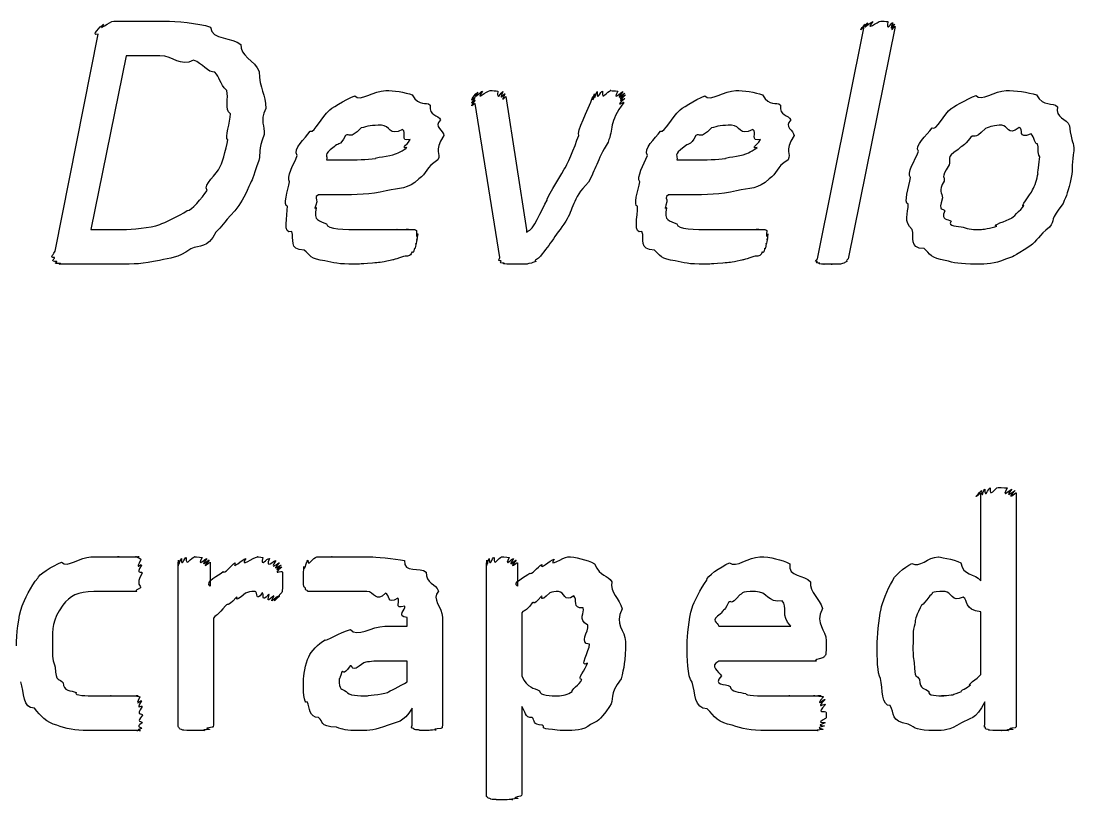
# Model space of a CAD drawing. Header units: millimetres. Extents: x 0 to 216, y 0 to 279.
# Drawn here: x 27.58 to 38.27, y 156.42 to 164.33 of the extents above; entities that cross this region are included whole.
import ezdxf

# ---------------------------------------------------------------- set-up
doc = ezdxf.new("R2010")
doc.units = ezdxf.units.MM
doc.layers.get('0').update_dxf_attribs({"linetype": 'CONTINUOUS'})

msp = doc.modelspace()

# ---------------------------------------------------------------- linework, layer by layer
at = {"color": 0}
for p, q in [((28.5213, 164.331), (29.0394, 164.331)), ((27.926, 161.994), (28.3614, 164.199)), ((35.6637, 161.917), (36.1379, 164.276)), ((36.4518, 164.276), (35.9777, 161.917)), ((28.648, 163.978), (28.2897, 162.214)), ((28.9898, 163.978), (28.648, 163.978)), ((32.5024, 163.565), (32.7119, 162.209)), ((33.7151, 163.581), (33.7151, 163.581)), ((30.0647, 163.444), (30.0647, 163.444)), ((32.4418, 161.928), (32.1882, 163.493)), ((29.7064, 163.388), (29.7064, 163.388)), ((31.5295, 163.129), (31.5295, 163.129)), ((31.8713, 163.168), (31.8713, 163.168)), ((35.0848, 163.129), (35.0848, 163.129)), ((35.4266, 163.168), (35.4266, 163.168)), ((38.2683, 163.014), (38.2683, 163.014)), ((30.6807, 162.92), (30.8626, 162.92)), ((34.236, 162.92), (34.4179, 162.92)), ((37.9208, 162.953), (37.9208, 162.953)), ((30.8019, 162.567), (30.598, 162.567)), ((34.3572, 162.567), (34.1533, 162.567)), ((28.2897, 162.214), (28.6095, 162.214)), ((32.7119, 162.209), (32.7119, 162.187)), ((32.7119, 162.187), (32.7229, 162.198)), ((28.5709, 161.862), (28.0252, 161.862)), ((37.3242, 158.647), (37.3242, 159.54)), ((37.6823, 159.54), (37.6823, 157.18)), ((29.1744, 157.18), (29.1744, 158.834)), ((29.4997, 158.834), (29.4997, 158.592)), ((32.304, 156.48), (32.304, 158.829)), ((32.6182, 158.829), (32.6182, 158.592)), ((30.2328, 158.652), (30.2328, 158.652)), ((32.6622, 158.321), (32.6622, 157.682)), ((37.3242, 157.693), (37.3242, 158.332)), ((29.5327, 158.266), (29.5327, 157.18)), ((31.4992, 158.184), (31.4992, 158.272)), ((31.8575, 158.277), (31.8575, 157.18)), ((31.2732, 158.184), (31.4992, 158.184)), ((34.6618, 158.184), (35.3949, 158.184)), ((33.3513, 158.002), (33.3513, 158.002)), ((33.7151, 158.029), (33.7151, 158.029)), ((35.7533, 158.035), (35.7533, 157.974)), ((31.4992, 157.831), (31.2622, 157.831)), ((31.4992, 157.621), (31.4992, 157.831)), ((35.6485, 157.831), (34.6618, 157.831)), ((31.5488, 157.18), (31.5488, 157.351)), ((32.6622, 157.368), (32.6622, 156.48)), ((37.3627, 157.186), (37.3627, 157.418)), ((28.8134, 157.28), (28.8134, 157.28))]:
    msp.add_line(p, q, dxfattribs=at)
for points in [[(28.3614, 164.199), (28.2815, 164.173), (28.3862, 164.279), (28.4165, 164.298)], [(28.4165, 164.298), (28.3449, 164.212), (28.4841, 164.331), (28.5213, 164.331)], [(29.0394, 164.331), (29.1496, 164.331), (29.3812, 164.31), (29.5024, 164.27)], [(36.1379, 164.276), (36.0564, 164.188), (36.1403, 164.294), (36.1488, 164.298)], [(36.1488, 164.298), (36.0715, 164.199), (36.1654, 164.31), (36.1763, 164.314)], [(36.1763, 164.314), (36.0962, 164.21), (36.2066, 164.326), (36.226, 164.326)], [(36.226, 164.326), (36.1379, 164.212), (36.2754, 164.331), (36.3086, 164.331)], [(36.3086, 164.331), (36.3167, 164.331), (36.3608, 164.328), (36.3802, 164.326)], [(36.3802, 164.326), (36.3583, 164.21), (36.4187, 164.321), (36.4299, 164.314)], [(36.4299, 164.314), (36.3802, 164.199), (36.4465, 164.305), (36.4465, 164.298)], [(36.4465, 164.298), (36.383, 164.188), (36.4518, 164.287), (36.4518, 164.276)], [(29.5024, 164.27), (29.5135, 164.133), (29.7298, 164.171), (29.8111, 164.094)], [(29.8111, 164.094), (29.7959, 163.981), (29.9572, 163.929), (29.9985, 163.818)], [(29.3315, 163.934), (29.1896, 163.86), (29.1331, 163.978), (28.9898, 163.978)], [(29.5465, 163.813), (29.4804, 163.802), (29.4197, 163.904), (29.3315, 163.934)], [(29.6678, 163.625), (29.5906, 163.698), (29.6017, 163.761), (29.5465, 163.813)], [(29.9985, 163.818), (29.9985, 163.643), (30.0647, 163.583), (30.0647, 163.444)], [(29.7064, 163.388), (29.6416, 163.434), (29.6926, 163.551), (29.6678, 163.625)], [(30.7082, 163.421), (30.711, 163.434), (30.8708, 163.533), (30.9673, 163.57)], [(30.9673, 163.57), (31.0196, 163.507), (31.1671, 163.625), (31.2815, 163.625)], [(31.2815, 163.625), (31.3586, 163.625), (31.4772, 163.61), (31.5516, 163.581)], [(31.5516, 163.581), (31.626, 163.452), (31.6894, 163.521), (31.7335, 163.477)], [(32.1882, 163.554), (32.1124, 163.478), (32.1896, 163.584), (32.1937, 163.593)], [(32.1882, 163.526), (32.1124, 163.452), (32.1882, 163.546), (32.1882, 163.554)], [(32.1937, 163.593), (32.1193, 163.493), (32.2048, 163.605), (32.2158, 163.609)], [(32.2158, 163.609), (32.1455, 163.504), (32.2461, 163.62), (32.2654, 163.62)], [(32.2654, 163.62), (32.1827, 163.507), (32.3095, 163.625), (32.3426, 163.625)], [(32.3426, 163.625), (32.366, 163.625), (32.4005, 163.623), (32.4197, 163.62)], [(32.4197, 163.62), (32.406, 163.504), (32.4583, 163.617), (32.4693, 163.614)], [(32.4693, 163.614), (32.428, 163.496), (32.4872, 163.604), (32.4914, 163.593)], [(32.4914, 163.593), (32.439, 163.478), (32.5024, 163.576), (32.5024, 163.565)], [(33.2411, 163.168), (33.2148, 163.207), (33.3361, 163.421), (33.3843, 163.565)], [(33.3843, 163.565), (33.3843, 163.478), (33.3926, 163.584), (33.4009, 163.593)], [(33.4009, 163.593), (33.3981, 163.496), (33.4174, 163.61), (33.4284, 163.614)], [(33.4284, 163.614), (33.4243, 163.504), (33.4615, 163.62), (33.4836, 163.62)], [(33.4836, 163.62), (33.4684, 163.507), (33.5332, 163.625), (33.5662, 163.625)], [(33.5662, 163.625), (33.5304, 163.625), (33.6186, 163.623), (33.6379, 163.62)], [(33.6379, 163.62), (33.5718, 163.504), (33.6765, 163.617), (33.6875, 163.614)], [(33.6875, 163.614), (33.5938, 163.496), (33.7054, 163.605), (33.7096, 163.598)], [(33.7096, 163.543), (33.5938, 163.441), (33.7013, 163.518), (33.6985, 163.504)], [(33.7096, 163.598), (33.6007, 163.485), (33.7151, 163.588), (33.7151, 163.581)], [(33.7151, 163.581), (33.6007, 163.467), (33.7123, 163.557), (33.7096, 163.543)], [(34.2635, 163.421), (34.2663, 163.434), (34.4261, 163.533), (34.5226, 163.57)], [(34.5226, 163.57), (34.575, 163.507), (34.7224, 163.625), (34.8368, 163.625)], [(34.8368, 163.625), (34.914, 163.625), (35.0325, 163.61), (35.1069, 163.581)], [(35.1069, 163.581), (35.1813, 163.452), (35.2447, 163.521), (35.2887, 163.477)], [(37.0223, 163.444), (37.0198, 163.441), (37.1835, 163.543), (37.2759, 163.576)], [(37.2759, 163.576), (37.3214, 163.507), (37.4689, 163.625), (37.5789, 163.625)], [(37.5789, 163.625), (37.67, 163.625), (37.8023, 163.61), (37.8876, 163.581)], [(37.8876, 163.581), (37.9607, 163.452), (38.0478, 163.515), (38.1028, 163.46)], [(30.0647, 163.444), (29.9985, 163.302), (30.0591, 163.27), (30.0481, 163.179)], [(31.7335, 163.477), (31.7183, 163.364), (31.8161, 163.383), (31.8382, 163.328)], [(32.1882, 163.493), (32.1124, 163.43), (32.1882, 163.515), (32.1882, 163.526)], [(33.6985, 163.504), (33.5414, 163.295), (33.5966, 163.237), (33.5387, 163.102)], [(35.2887, 163.477), (35.2736, 163.364), (35.3716, 163.383), (35.3935, 163.328)], [(36.8293, 163.245), (36.8695, 163.213), (36.9478, 163.388), (37.0223, 163.444)], [(38.1028, 163.46), (38.0711, 163.346), (38.1977, 163.344), (38.2242, 163.267)], [(29.6788, 163.124), (29.6416, 163.147), (29.7064, 163.303), (29.7064, 163.388)], [(30.5153, 163.212), (30.5608, 163.196), (30.6338, 163.362), (30.7082, 163.421)], [(31.8382, 163.328), (31.7624, 163.254), (31.8713, 163.219), (31.8713, 163.168)], [(34.0706, 163.212), (34.1161, 163.196), (34.1891, 163.362), (34.2635, 163.421)], [(35.3935, 163.328), (35.3176, 163.254), (35.4266, 163.219), (35.4266, 163.168)], [(30.383, 162.964), (30.3361, 163.037), (30.4629, 163.135), (30.5153, 163.212)], [(31.0334, 163.245), (30.9094, 163.118), (30.9204, 163.201), (30.8736, 163.168)], [(31.2374, 163.273), (31.1451, 163.273), (31.0913, 163.263), (31.0334, 163.245)], [(31.4524, 163.229), (31.3145, 163.154), (31.3283, 163.273), (31.2374, 163.273)], [(31.5295, 163.129), (31.4165, 163.099), (31.5033, 163.202), (31.4524, 163.229)], [(33.9383, 162.964), (33.8915, 163.037), (34.0183, 163.135), (34.0706, 163.212)], [(34.5888, 163.245), (34.4647, 163.118), (34.4758, 163.201), (34.4289, 163.168)], [(34.7927, 163.273), (34.7004, 163.273), (34.6466, 163.263), (34.5888, 163.245)], [(35.0077, 163.229), (34.8699, 163.154), (34.8837, 163.273), (34.7927, 163.273)], [(35.0848, 163.129), (34.9718, 163.099), (35.0587, 163.202), (35.0077, 163.229)], [(36.6917, 163.008), (36.642, 163.063), (36.7743, 163.171), (36.8293, 163.245)], [(37.3698, 163.24), (37.2403, 163.11), (37.2678, 163.187), (37.2209, 163.152)], [(37.5349, 163.273), (37.4608, 163.273), (37.4205, 163.262), (37.3698, 163.24)], [(37.7112, 163.251), (37.5902, 163.154), (37.604, 163.273), (37.5349, 163.273)], [(37.8326, 163.184), (37.6894, 163.125), (37.7624, 163.236), (37.7112, 163.251)], [(38.2242, 163.267), (38.2432, 163.077), (38.2683, 163.109), (38.2683, 163.014)], [(29.6017, 162.854), (29.6085, 162.845), (29.6636, 163.032), (29.6788, 163.124)], [(30.0481, 163.179), (29.9765, 163.004), (30.0178, 163.003), (29.993, 162.915)], [(30.8736, 163.168), (30.8185, 163.052), (30.7909, 163.096), (30.7578, 163.052)], [(31.4965, 163.047), (31.4165, 163.03), (31.5295, 163.099), (31.5295, 163.129)], [(31.8713, 163.168), (31.7624, 162.993), (31.8506, 162.993), (31.8106, 162.92)], [(33.0922, 162.826), (33.1225, 162.85), (33.197, 163.05), (33.2411, 163.168)], [(34.4289, 163.168), (34.3738, 163.052), (34.3462, 163.096), (34.3131, 163.052)], [(35.0518, 163.047), (34.9718, 163.03), (35.0848, 163.099), (35.0848, 163.129)], [(35.4266, 163.168), (35.3176, 162.993), (35.4058, 162.993), (35.366, 162.92)], [(37.2209, 163.152), (37.145, 163.041), (37.1299, 163.076), (37.0939, 163.025)], [(37.8989, 163.085), (37.8686, 163.07), (37.8658, 163.158), (37.8326, 163.184)], [(30.7578, 163.052), (30.6338, 162.967), (30.6985, 162.967), (30.6807, 162.92)], [(31.3807, 162.981), (31.3724, 162.978), (31.4744, 163.02), (31.4965, 163.047)], [(33.5387, 163.102), (33.4243, 162.905), (33.4133, 162.829), (33.3403, 162.694)], [(34.3131, 163.052), (34.1891, 162.967), (34.2539, 162.967), (34.236, 162.92)], [(34.936, 162.981), (34.9278, 162.978), (35.0297, 163.02), (35.0518, 163.047)], [(36.6088, 162.743), (36.5675, 162.777), (36.6543, 162.923), (36.6917, 163.008)], [(37.0939, 163.025), (36.9535, 162.942), (37.0251, 162.925), (37.0004, 162.87)], [(37.9208, 162.953), (37.8947, 162.993), (37.9127, 163.048), (37.8989, 163.085)], [(38.2683, 163.014), (38.2432, 162.894), (38.2584, 162.834), (38.2404, 162.743)], [(29.993, 162.915), (29.9241, 162.711), (29.9338, 162.738), (29.8938, 162.65)], [(30.3058, 162.699), (30.2672, 162.743), (30.3499, 162.876), (30.383, 162.964)], [(30.8626, 162.92), (30.9797, 162.92), (31.0913, 162.925), (31.1767, 162.936)], [(31.1767, 162.936), (31.1492, 162.942), (31.3283, 162.961), (31.3807, 162.981)], [(31.8106, 162.92), (31.6811, 162.845), (31.7059, 162.782), (31.6177, 162.727)], [(33.8612, 162.699), (33.8226, 162.743), (33.9053, 162.876), (33.9383, 162.964)], [(34.4179, 162.92), (34.535, 162.92), (34.6466, 162.925), (34.7321, 162.936)], [(34.7321, 162.936), (34.7045, 162.942), (34.8837, 162.961), (34.936, 162.981)], [(35.366, 162.92), (35.2364, 162.845), (35.2612, 162.782), (35.173, 162.727)], [(37.9042, 162.782), (37.8947, 162.768), (37.9208, 162.898), (37.9208, 162.953)], [(29.4694, 162.611), (29.4211, 162.673), (29.5686, 162.768), (29.6017, 162.854)], [(32.9213, 162.512), (32.8993, 162.515), (33.0399, 162.719), (33.0922, 162.826)], [(37.0004, 162.87), (36.9066, 162.717), (36.9616, 162.763), (36.9506, 162.705)], [(30.2838, 162.451), (30.2342, 162.449), (30.2907, 162.611), (30.3058, 162.699)], [(31.6177, 162.727), (31.5088, 162.622), (31.422, 162.635), (31.287, 162.606)], [(33.3403, 162.694), (33.1639, 162.515), (33.1928, 162.425), (33.1088, 162.297)], [(33.8391, 162.451), (33.7895, 162.449), (33.846, 162.611), (33.8612, 162.699)], [(35.173, 162.727), (35.0642, 162.622), (34.9774, 162.635), (34.8423, 162.606)], [(36.5869, 162.474), (36.5347, 162.475), (36.5936, 162.651), (36.6088, 162.743)], [(36.9506, 162.705), (36.8847, 162.6), (36.9341, 162.589), (36.9341, 162.534)], [(37.8492, 162.617), (37.8725, 162.655), (37.8933, 162.727), (37.9042, 162.782)], [(38.2404, 162.743), (38.2076, 162.592), (38.1938, 162.563), (38.1579, 162.479)], [(29.2654, 162.407), (29.3109, 162.402), (29.4142, 162.534), (29.4694, 162.611)], [(29.8938, 162.65), (29.8469, 162.534), (29.8083, 162.479), (29.7505, 162.402)], [(31.287, 162.606), (31.1188, 162.567), (30.9893, 162.567), (30.8019, 162.567)], [(34.8423, 162.606), (34.6742, 162.567), (34.5447, 162.567), (34.3572, 162.567)], [(37.761, 162.457), (37.7074, 162.427), (37.8273, 162.562), (37.8492, 162.617)], [(30.5814, 162.495), (30.5456, 162.38), (30.5759, 162.453), (30.5759, 162.435)], [(30.598, 162.567), (30.5539, 162.545), (30.5842, 162.52), (30.5814, 162.495)], [(32.7229, 162.198), (32.778, 162.195), (32.8621, 162.413), (32.9213, 162.512)], [(34.1368, 162.495), (34.1009, 162.38), (34.1313, 162.453), (34.1313, 162.435)], [(34.1533, 162.567), (34.1092, 162.545), (34.1395, 162.52), (34.1368, 162.495)], [(36.6254, 162.214), (36.5347, 162.292), (36.5869, 162.377), (36.5869, 162.474)], [(36.9341, 162.534), (36.8847, 162.38), (36.9411, 162.442), (36.9563, 162.402)], [(38.1579, 162.479), (38.0199, 162.305), (38.0781, 162.314), (38.0199, 162.237)], [(28.9898, 162.264), (29.0311, 162.283), (29.1841, 162.348), (29.2654, 162.407)], [(29.7505, 162.402), (29.6154, 162.261), (29.6306, 162.253), (29.5576, 162.187)], [(30.3279, 162.192), (30.2342, 162.155), (30.2838, 162.352), (30.2838, 162.451)], [(30.5759, 162.435), (30.5456, 162.292), (30.6104, 162.31), (30.6807, 162.27)], [(33.8832, 162.192), (33.7895, 162.155), (33.8391, 162.352), (33.8391, 162.451)], [(34.1313, 162.435), (34.1009, 162.292), (34.1657, 162.31), (34.236, 162.27)], [(36.9563, 162.402), (36.9136, 162.299), (36.9919, 162.326), (37.0223, 162.297)], [(37.6343, 162.33), (37.6372, 162.328), (37.7278, 162.409), (37.761, 162.457)], [(28.6095, 162.214), (28.7087, 162.214), (28.8864, 162.231), (28.9898, 162.264)], [(30.6807, 162.27), (30.6862, 162.214), (30.8653, 162.214), (31.0279, 162.214)], [(33.1088, 162.297), (32.9985, 162.14), (32.9351, 162.044), (32.8331, 161.922)], [(34.236, 162.27), (34.2415, 162.214), (34.4206, 162.214), (34.5833, 162.214)], [(37.0223, 162.297), (36.9757, 162.243), (37.0953, 162.25), (37.1436, 162.237)], [(37.4855, 162.247), (37.4205, 162.258), (37.586, 162.297), (37.6343, 162.33)], [(29.5576, 162.187), (29.4694, 162.012), (29.3991, 162.063), (29.304, 162.016)], [(30.4546, 162.005), (30.292, 162.008), (30.3568, 162.118), (30.3279, 162.192)], [(31.0279, 162.214), (31.0417, 162.214), (31.174, 162.214), (31.2374, 162.214)], [(31.2374, 162.214), (31.2842, 162.214), (31.3531, 162.214), (31.3972, 162.214)], [(31.3972, 162.214), (31.3765, 162.214), (31.4827, 162.214), (31.513, 162.214)], [(31.513, 162.214), (31.4358, 162.214), (31.5626, 162.214), (31.5736, 162.214)], [(31.5736, 162.214), (31.575, 162.214), (31.5915, 162.21), (31.5957, 162.203)], [(31.5957, 162.203), (31.586, 162.082), (31.6067, 162.184), (31.6067, 162.17)], [(31.6067, 162.17), (31.586, 162.052), (31.6039, 162.138), (31.6012, 162.121)], [(34.01, 162.005), (33.8474, 162.008), (33.9121, 162.118), (33.8832, 162.192)], [(34.5833, 162.214), (34.597, 162.214), (34.7293, 162.214), (34.7927, 162.214)], [(34.7927, 162.214), (34.8396, 162.214), (34.9085, 162.214), (34.9526, 162.214)], [(34.9526, 162.214), (34.9319, 162.214), (35.038, 162.214), (35.0683, 162.214)], [(35.0683, 162.214), (34.9911, 162.214), (35.1179, 162.214), (35.1289, 162.214)], [(35.1289, 162.214), (35.1303, 162.214), (35.1469, 162.21), (35.151, 162.203)], [(35.151, 162.203), (35.1414, 162.082), (35.162, 162.184), (35.162, 162.17)], [(35.162, 162.17), (35.1414, 162.052), (35.1593, 162.138), (35.1565, 162.121)], [(36.7467, 162.021), (36.5869, 162.019), (36.6504, 162.137), (36.6254, 162.214)], [(37.1436, 162.237), (37.1934, 162.214), (37.2551, 162.214), (37.3257, 162.214)], [(37.3257, 162.214), (37.3214, 162.214), (37.4371, 162.226), (37.4855, 162.247)], [(38.0199, 162.237), (37.9056, 162.155), (37.8989, 162.099), (37.8217, 162.044)], [(31.5902, 162.071), (31.5709, 161.983), (31.5805, 162.035), (31.5736, 162.021)], [(31.6012, 162.121), (31.5791, 162.019), (31.5929, 162.089), (31.5902, 162.071)], [(35.1455, 162.071), (35.1262, 161.983), (35.1359, 162.035), (35.1289, 162.021)], [(35.1565, 162.121), (35.1345, 162.019), (35.1482, 162.089), (35.1455, 162.071)], [(37.8217, 162.044), (37.6372, 161.928), (37.6647, 161.944), (37.5737, 161.911)], [(27.9204, 161.928), (27.8598, 161.924), (27.9177, 161.968), (27.926, 161.994)], [(27.9425, 161.889), (27.8667, 161.89), (27.9232, 161.913), (27.9204, 161.928)], [(29.304, 162.016), (29.1607, 161.917), (29.1014, 161.929), (28.9843, 161.9)], [(30.6641, 161.895), (30.5208, 161.908), (30.5098, 161.957), (30.4546, 162.005)], [(31.4634, 161.939), (31.3366, 161.897), (31.3807, 161.911), (31.3256, 161.9)], [(31.5461, 161.983), (31.5309, 161.928), (31.5033, 161.953), (31.4634, 161.939)], [(31.5736, 162.021), (31.5571, 161.953), (31.5571, 161.994), (31.5461, 161.983)], [(32.4528, 161.895), (32.4032, 161.895), (32.4446, 161.917), (32.4418, 161.928)], [(34.2194, 161.895), (34.0761, 161.908), (34.0651, 161.957), (34.01, 162.005)], [(35.0187, 161.939), (34.8919, 161.897), (34.936, 161.911), (34.8809, 161.9)], [(35.1014, 161.983), (35.0862, 161.928), (35.0587, 161.953), (35.0187, 161.939)], [(35.1289, 162.021), (35.1124, 161.953), (35.1124, 161.994), (35.1014, 161.983)], [(36.9616, 161.9), (36.8184, 161.917), (36.8046, 161.969), (36.7467, 162.021)], [(27.9811, 161.867), (27.8887, 161.869), (27.9535, 161.878), (27.9425, 161.889)], [(28.0252, 161.862), (27.9177, 161.862), (27.9949, 161.863), (27.9811, 161.867)], [(28.9843, 161.9), (28.8107, 161.862), (28.7321, 161.862), (28.5709, 161.862)], [(30.9618, 161.862), (30.8074, 161.862), (30.7482, 161.873), (30.6641, 161.895)], [(31.1492, 161.873), (30.9838, 161.862), (31.0238, 161.862), (30.9618, 161.862)], [(31.3256, 161.9), (31.2291, 161.875), (31.2153, 161.879), (31.1492, 161.873)], [(32.4804, 161.873), (32.4142, 161.875), (32.4597, 161.887), (32.4528, 161.895)], [(32.541, 161.862), (32.439, 161.864), (32.4941, 161.869), (32.4804, 161.873)], [(32.6402, 161.862), (32.4914, 161.862), (32.5658, 161.862), (32.541, 161.862)], [(32.7063, 161.862), (32.6747, 161.862), (32.665, 161.862), (32.6402, 161.862)], [(32.7615, 161.873), (32.7146, 161.864), (32.7284, 161.864), (32.7063, 161.862)], [(32.8056, 161.889), (32.7477, 161.873), (32.7794, 161.875), (32.7615, 161.873)], [(32.8331, 161.922), (32.7697, 161.887), (32.8166, 161.896), (32.8056, 161.889)], [(34.5171, 161.862), (34.3628, 161.862), (34.3035, 161.873), (34.2194, 161.895)], [(34.7045, 161.873), (34.5392, 161.862), (34.5791, 161.862), (34.5171, 161.862)], [(34.8809, 161.9), (34.7845, 161.875), (34.7707, 161.879), (34.7045, 161.873)], [(35.6637, 161.889), (35.6224, 161.887), (35.6637, 161.906), (35.6637, 161.917)], [(35.6856, 161.873), (35.6263, 161.875), (35.6665, 161.885), (35.6637, 161.889)], [(35.7297, 161.862), (35.6485, 161.864), (35.6969, 161.869), (35.6856, 161.873)], [(35.8069, 161.862), (35.6856, 161.862), (35.7477, 161.862), (35.7297, 161.862)], [(35.8842, 161.862), (35.7477, 161.862), (35.8359, 161.862), (35.8069, 161.862)], [(35.9336, 161.873), (35.9089, 161.864), (35.9061, 161.864), (35.8842, 161.862)], [(35.9615, 161.889), (35.935, 161.875), (35.9474, 161.879), (35.9336, 161.873)], [(35.9777, 161.917), (35.9463, 161.887), (35.9682, 161.896), (35.9615, 161.889)], [(37.2759, 161.862), (37.108, 161.862), (37.0498, 161.874), (36.9616, 161.9)], [(37.5737, 161.911), (37.4579, 161.862), (37.3863, 161.862), (37.2759, 161.862)], [(37.3295, 159.562), (37.3366, 159.463), (37.3475, 159.574), (37.3627, 159.578)], [(37.3627, 159.578), (37.3655, 159.469), (37.3959, 159.585), (37.4177, 159.589)], [(37.4177, 159.589), (37.4096, 159.476), (37.4675, 159.595), (37.5006, 159.595)], [(37.5006, 159.595), (37.4798, 159.595), (37.5666, 159.592), (37.5888, 159.589)], [(37.5888, 159.589), (37.5239, 159.469), (37.6273, 159.581), (37.6382, 159.578)], [(37.6382, 159.578), (37.55, 159.463), (37.6633, 159.568), (37.6714, 159.562)], [(37.3242, 159.54), (37.2085, 159.447), (37.3257, 159.553), (37.3295, 159.562)], [(37.6714, 159.562), (37.5638, 159.447), (37.6823, 159.547), (37.6823, 159.54)], [(27.7496, 158.674), (27.7468, 158.702), (27.8997, 158.801), (27.9921, 158.834)], [(27.9921, 158.834), (28.0486, 158.771), (28.1823, 158.889), (28.2897, 158.889)], [(28.2897, 158.889), (28.3242, 158.889), (28.3904, 158.889), (28.4386, 158.889)], [(28.4386, 158.889), (28.4234, 158.889), (28.535, 158.889), (28.5764, 158.889)], [(28.5764, 158.889), (28.5047, 158.889), (28.6536, 158.889), (28.6866, 158.889)], [(28.6866, 158.889), (28.688, 158.889), (28.7418, 158.889), (28.7528, 158.889)], [(28.7528, 158.889), (28.7142, 158.889), (28.7762, 158.889), (28.7803, 158.889)], [(28.7803, 158.889), (28.7252, 158.889), (28.7927, 158.879), (28.7969, 158.861)], [(28.7969, 158.861), (28.7321, 158.738), (28.8024, 158.829), (28.8024, 158.806)], [(29.1744, 158.834), (29.1744, 158.742), (29.1758, 158.848), (29.1799, 158.856)], [(29.1799, 158.856), (29.1814, 158.757), (29.1924, 158.869), (29.2075, 158.873)], [(29.2075, 158.873), (29.2103, 158.768), (29.2378, 158.884), (29.2571, 158.884)], [(29.2571, 158.884), (29.2516, 158.771), (29.3067, 158.889), (29.3398, 158.889)], [(29.3398, 158.889), (29.3136, 158.889), (29.3949, 158.887), (29.417, 158.884)], [(29.417, 158.884), (29.3577, 158.768), (29.4556, 158.879), (29.4666, 158.873)], [(29.4666, 158.873), (29.3798, 158.757), (29.4845, 158.863), (29.4886, 158.856)], [(29.4886, 158.856), (29.3908, 158.742), (29.4997, 158.841), (29.4997, 158.834)], [(29.632, 158.74), (29.6402, 158.709), (29.716, 158.806), (29.7532, 158.829)], [(29.7532, 158.829), (29.7146, 158.753), (29.8263, 158.864), (29.8634, 158.873)], [(29.8634, 158.873), (29.7918, 158.771), (29.942, 158.889), (29.9792, 158.889)], [(29.9792, 158.889), (29.9599, 158.889), (30.0123, 158.887), (30.0343, 158.884)], [(30.0343, 158.884), (30.004, 158.768), (30.0784, 158.879), (30.1005, 158.873)], [(30.1005, 158.873), (30.0523, 158.753), (30.1473, 158.858), (30.1666, 158.851)], [(30.1666, 158.851), (30.0895, 158.738), (30.197, 158.835), (30.2052, 158.829)], [(30.2052, 158.829), (30.1032, 158.724), (30.2176, 158.813), (30.2218, 158.806)], [(30.4519, 158.79), (30.4574, 158.727), (30.4712, 158.834), (30.4905, 158.856)], [(30.4905, 158.856), (30.4932, 158.771), (30.5401, 158.889), (30.5842, 158.889)], [(30.5842, 158.889), (30.5814, 158.889), (30.6792, 158.889), (30.7385, 158.889)], [(30.7385, 158.889), (30.6999, 158.889), (30.8598, 158.889), (30.9259, 158.889)], [(30.9259, 158.889), (30.9535, 158.889), (31.0651, 158.889), (31.1354, 158.889)], [(31.1354, 158.889), (31.1547, 158.889), (31.3793, 158.875), (31.4716, 158.851)], [(31.4716, 158.851), (31.4565, 158.72), (31.637, 158.786), (31.6921, 158.735)], [(32.304, 158.829), (32.304, 158.746), (32.3053, 158.852), (32.3095, 158.856)], [(32.3095, 158.856), (32.3108, 158.757), (32.3205, 158.869), (32.3315, 158.873)], [(32.3315, 158.873), (32.3371, 158.768), (32.3619, 158.884), (32.3812, 158.884)], [(32.3812, 158.884), (32.377, 158.771), (32.428, 158.889), (32.4583, 158.889)], [(32.4583, 158.889), (32.439, 158.889), (32.5162, 158.887), (32.5355, 158.884)], [(32.5355, 158.884), (32.4762, 158.768), (32.5685, 158.879), (32.5796, 158.873)], [(32.5796, 158.873), (32.5024, 158.757), (32.603, 158.863), (32.6071, 158.856)], [(32.6071, 158.856), (32.5134, 158.742), (32.6182, 158.84), (32.6182, 158.829)], [(32.8662, 158.812), (32.84, 158.746), (32.9517, 158.856), (32.993, 158.867)], [(32.993, 158.867), (32.9241, 158.771), (33.0825, 158.889), (33.1308, 158.889)], [(33.1308, 158.889), (33.197, 158.889), (33.3265, 158.864), (33.4009, 158.817)], [(34.5405, 158.652), (34.5364, 158.691), (34.6797, 158.787), (34.772, 158.829)], [(34.772, 158.829), (34.8382, 158.771), (34.9663, 158.889), (35.0807, 158.889)], [(35.0807, 158.889), (35.1868, 158.889), (35.2986, 158.864), (35.384, 158.817)], [(36.624, 158.823), (36.7012, 158.771), (36.7894, 158.889), (36.8886, 158.889)], [(36.8886, 158.889), (36.8847, 158.889), (37.0498, 158.869), (37.1203, 158.829)], [(37.1203, 158.829), (37.1422, 158.691), (37.2579, 158.727), (37.3242, 158.647)], [(28.8024, 158.806), (28.7362, 158.694), (28.8079, 158.757), (28.8079, 158.724)], [(28.8079, 158.724), (28.7362, 158.592), (28.8024, 158.604), (28.7914, 158.575)], [(29.4997, 158.592), (29.439, 158.636), (29.5906, 158.703), (29.632, 158.74)], [(30.2218, 158.806), (30.1115, 158.713), (30.2273, 158.796), (30.2273, 158.785)], [(30.2273, 158.785), (30.1143, 158.691), (30.2328, 158.757), (30.2328, 158.735)], [(30.2328, 158.735), (30.2328, 158.649), (30.2328, 158.688), (30.2328, 158.652)], [(30.4464, 158.691), (30.4464, 158.683), (30.4478, 158.768), (30.4519, 158.79)], [(31.6921, 158.735), (31.688, 158.616), (31.7927, 158.619), (31.8189, 158.542)], [(32.6182, 158.592), (32.5575, 158.625), (32.7036, 158.687), (32.7449, 158.724)], [(32.7449, 158.724), (32.756, 158.698), (32.8249, 158.79), (32.8662, 158.812)], [(33.4009, 158.817), (33.4615, 158.68), (33.5332, 158.713), (33.5773, 158.636)], [(35.384, 158.817), (35.3564, 158.68), (35.5381, 158.713), (35.5935, 158.636)], [(36.4257, 158.641), (36.4285, 158.687), (36.5471, 158.782), (36.624, 158.823)], [(27.5897, 158.393), (27.6117, 158.437), (27.6834, 158.6), (27.7496, 158.674)], [(30.2328, 158.652), (30.2328, 158.581), (30.2328, 158.592), (30.2328, 158.569)], [(30.4464, 158.625), (30.4464, 158.616), (30.4464, 158.669), (30.4464, 158.691)], [(30.4629, 158.575), (30.4491, 158.576), (30.4491, 158.605), (30.4464, 158.625)], [(33.5773, 158.636), (33.5525, 158.525), (33.66, 158.466), (33.682, 158.36)], [(34.3917, 158.371), (34.411, 158.418), (34.4771, 158.575), (34.5405, 158.652)], [(35.5935, 158.636), (35.5836, 158.525), (35.6884, 158.467), (35.7145, 158.365)], [(36.31, 158.36), (36.3224, 158.411), (36.3732, 158.564), (36.4257, 158.641)], [(28.3173, 158.537), (28.1547, 158.537), (28.0761, 158.49), (28.0031, 158.399)], [(28.4882, 158.537), (28.3573, 158.537), (28.3834, 158.537), (28.3173, 158.537)], [(28.6095, 158.537), (28.5709, 158.537), (28.535, 158.537), (28.4882, 158.537)], [(28.6977, 158.537), (28.6398, 158.537), (28.6453, 158.537), (28.6095, 158.537)], [(28.7528, 158.537), (28.6839, 158.537), (28.7197, 158.537), (28.6977, 158.537)], [(28.7914, 158.575), (28.7142, 158.537), (28.7666, 158.537), (28.7528, 158.537)], [(29.8579, 158.52), (29.7174, 158.4), (29.7973, 158.498), (29.7642, 158.476)], [(29.9572, 158.537), (29.8979, 158.537), (29.891, 158.531), (29.8579, 158.52)], [(30.0288, 158.525), (29.9572, 158.418), (29.982, 158.537), (29.9572, 158.537)], [(30.095, 158.509), (30.004, 158.407), (30.0536, 158.521), (30.0288, 158.525)], [(30.1446, 158.492), (30.0413, 158.396), (30.1129, 158.505), (30.095, 158.509)], [(30.2218, 158.52), (30.1032, 158.396), (30.2121, 158.499), (30.2052, 158.492)], [(30.2328, 158.569), (30.2328, 158.537), (30.2286, 158.531), (30.2218, 158.52)], [(30.485, 158.548), (30.4643, 158.55), (30.4698, 158.564), (30.4629, 158.575)], [(30.5125, 158.537), (30.4794, 158.537), (30.4919, 158.539), (30.485, 158.548)], [(30.5842, 158.537), (30.5043, 158.537), (30.5263, 158.537), (30.5125, 158.537)], [(30.7055, 158.537), (30.5704, 158.537), (30.6173, 158.537), (30.5842, 158.537)], [(30.8708, 158.537), (30.784, 158.537), (30.7523, 158.537), (30.7055, 158.537)], [(31.0913, 158.537), (30.9122, 158.537), (30.937, 158.537), (30.8708, 158.537)], [(31.2787, 158.52), (31.185, 158.418), (31.1643, 158.537), (31.0913, 158.537)], [(31.4055, 158.47), (31.287, 158.396), (31.3297, 158.509), (31.2787, 158.52)], [(31.8189, 158.542), (31.739, 158.462), (31.8575, 158.376), (31.8575, 158.277)], [(32.9489, 158.525), (32.8221, 158.404), (32.8896, 158.505), (32.8607, 158.487)], [(33.0371, 158.537), (32.9985, 158.537), (32.9778, 158.532), (32.9489, 158.525)], [(33.1914, 158.492), (33.0895, 158.418), (33.0991, 158.537), (33.0371, 158.537)], [(35.0366, 158.537), (34.863, 158.537), (34.9236, 158.525), (34.8768, 158.503)], [(35.3067, 158.443), (35.1607, 158.418), (35.1579, 158.537), (35.0366, 158.537)], [(36.9605, 158.537), (36.7894, 158.537), (36.8501, 158.521), (36.806, 158.492)], [(37.1422, 158.481), (37.0279, 158.418), (37.0223, 158.537), (36.9605, 158.537)], [(29.7642, 158.476), (29.6513, 158.36), (29.694, 158.429), (29.654, 158.393)], [(30.1832, 158.487), (30.0702, 158.385), (30.1584, 158.488), (30.1446, 158.492)], [(30.2052, 158.492), (30.0922, 158.385), (30.1942, 158.487), (30.1832, 158.487)], [(31.4772, 158.388), (31.3531, 158.352), (31.4386, 158.448), (31.4055, 158.47)], [(32.767, 158.421), (32.6967, 158.316), (32.6981, 158.361), (32.6622, 158.321)], [(32.8607, 158.487), (32.7629, 158.371), (32.8001, 158.449), (32.767, 158.421)], [(33.2851, 158.371), (33.1707, 158.36), (33.2314, 158.462), (33.1914, 158.492)], [(34.761, 158.426), (34.7086, 158.316), (34.7073, 158.36), (34.6893, 158.316)], [(34.8768, 158.503), (34.772, 158.378), (34.7941, 158.459), (34.761, 158.426)], [(35.3949, 158.184), (35.282, 158.294), (35.3688, 158.379), (35.3067, 158.443)], [(36.806, 158.492), (36.7041, 158.36), (36.7316, 158.422), (36.7069, 158.371)], [(37.3242, 158.332), (37.145, 158.349), (37.2001, 158.448), (37.1422, 158.481)], [(27.5346, 157.985), (27.5346, 158.096), (27.5525, 158.283), (27.5897, 158.393)], [(28.0031, 158.399), (27.8942, 158.235), (27.8984, 158.174), (27.8984, 158.002)], [(29.654, 158.393), (29.5741, 158.29), (29.5768, 158.317), (29.5327, 158.266)], [(31.4992, 158.272), (31.3834, 158.286), (31.4909, 158.355), (31.4772, 158.388)], [(33.3347, 158.195), (33.219, 158.257), (33.3099, 158.319), (33.2851, 158.371)], [(33.682, 158.36), (33.5966, 158.198), (33.7151, 158.146), (33.7151, 158.029)], [(34.3421, 158.002), (34.3421, 158.08), (34.3586, 158.261), (34.3917, 158.371)], [(34.6893, 158.316), (34.5543, 158.23), (34.6618, 158.23), (34.6618, 158.184)], [(35.7145, 158.365), (35.6348, 158.201), (35.7533, 158.152), (35.7533, 158.035)], [(36.2712, 157.985), (36.2712, 158.073), (36.2839, 158.25), (36.31, 158.36)], [(36.7069, 158.371), (36.6529, 158.261), (36.6628, 158.268), (36.6518, 158.206)], [(33.3513, 158.002), (33.2369, 158.01), (33.3458, 158.131), (33.3347, 158.195)], [(36.6518, 158.206), (36.631, 158.135), (36.6353, 158.08), (36.6353, 158.018)], [(30.6669, 158.046), (30.6627, 158.021), (30.8226, 158.128), (30.9259, 158.151)], [(30.9259, 158.151), (30.9866, 158.065), (31.1437, 158.184), (31.2732, 158.184)], [(27.8984, 158.002), (27.8942, 157.856), (27.9067, 157.836), (27.926, 157.77)], [(30.5015, 157.875), (30.5235, 157.93), (30.5966, 158.002), (30.6669, 158.046)], [(33.3292, 157.809), (33.2369, 157.76), (33.3513, 157.935), (33.3513, 158.002)], [(33.7151, 158.029), (33.7151, 157.823), (33.6999, 157.762), (33.671, 157.649)], [(34.3917, 157.616), (34.3421, 157.679), (34.3421, 157.854), (34.3421, 158.002)], [(35.7533, 157.974), (35.7533, 157.875), (35.742, 157.886), (35.7202, 157.864)], [(36.3044, 157.655), (36.2712, 157.701), (36.2712, 157.871), (36.2712, 157.985)], [(36.6353, 158.018), (36.631, 157.886), (36.6377, 157.88), (36.6462, 157.814)], [(30.4464, 157.632), (30.4464, 157.672), (30.4643, 157.805), (30.5015, 157.875)], [(27.926, 157.77), (27.9315, 157.611), (27.9714, 157.655), (28.0086, 157.611)], [(30.9204, 157.781), (30.8433, 157.666), (30.8556, 157.745), (30.8378, 157.721)], [(31.0582, 157.814), (30.9163, 157.694), (30.9563, 157.795), (30.9204, 157.781)], [(31.2622, 157.831), (31.1478, 157.831), (31.1161, 157.825), (31.0582, 157.814)], [(33.2741, 157.643), (33.2107, 157.639), (33.3182, 157.75), (33.3292, 157.809)], [(34.6618, 157.831), (34.5543, 157.776), (34.67, 157.726), (34.6893, 157.682)], [(35.7202, 157.864), (35.5907, 157.831), (35.6732, 157.831), (35.6485, 157.831)], [(36.6462, 157.814), (36.649, 157.639), (36.6751, 157.694), (36.7012, 157.643)], [(30.8378, 157.721), (30.806, 157.617), (30.8102, 157.672), (30.8102, 157.643)], [(32.6622, 157.682), (32.7229, 157.547), (32.7849, 157.564), (32.8442, 157.528)], [(34.6893, 157.682), (34.5915, 157.573), (34.7362, 157.605), (34.7775, 157.572)], [(36.4035, 157.379), (36.3153, 157.371), (36.3266, 157.547), (36.3044, 157.655)], [(37.2195, 157.588), (37.1711, 157.58), (37.2868, 157.652), (37.3242, 157.693)], [(27.7165, 157.351), (27.5966, 157.348), (27.6117, 157.514), (27.5787, 157.621)], [(28.0086, 157.611), (28.0045, 157.522), (28.0886, 157.533), (28.1409, 157.511)], [(30.485, 157.418), (30.4464, 157.382), (30.4464, 157.551), (30.4464, 157.632)], [(30.8102, 157.643), (30.806, 157.536), (30.8336, 157.551), (30.8818, 157.522)], [(31.3008, 157.511), (31.3132, 157.525), (31.4289, 157.573), (31.4992, 157.621)], [(33.1749, 157.522), (33.1597, 157.536), (33.2479, 157.591), (33.2741, 157.643)], [(33.671, 157.649), (33.5414, 157.481), (33.6062, 157.445), (33.5552, 157.368)], [(34.546, 157.346), (34.411, 157.346), (34.4275, 157.508), (34.3917, 157.616)], [(34.7775, 157.572), (34.79, 157.511), (34.8713, 157.518), (34.9374, 157.5)], [(36.7012, 157.643), (36.7012, 157.54), (36.7577, 157.555), (36.7951, 157.522)], [(37.1256, 157.522), (37.1052, 157.525), (37.1863, 157.562), (37.2195, 157.588)], [(28.1409, 157.511), (28.1106, 157.478), (28.2567, 157.478), (28.3228, 157.478)], [(28.3228, 157.478), (28.3614, 157.478), (28.4455, 157.478), (28.4937, 157.478)], [(28.4937, 157.478), (28.4565, 157.478), (28.5833, 157.478), (28.6205, 157.478)], [(28.6205, 157.478), (28.648, 157.478), (28.6866, 157.478), (28.7087, 157.478)], [(28.7087, 157.478), (28.6949, 157.478), (28.7541, 157.478), (28.7693, 157.478)], [(28.7693, 157.478), (28.7169, 157.478), (28.7817, 157.474), (28.7859, 157.467)], [(28.7859, 157.467), (28.728, 157.346), (28.7982, 157.446), (28.8024, 157.428)], [(30.8818, 157.522), (30.9053, 157.478), (31.0045, 157.478), (31.0968, 157.478)], [(31.0968, 157.478), (31.0706, 157.478), (31.2374, 157.489), (31.3008, 157.511)], [(32.8442, 157.528), (32.84, 157.478), (32.9627, 157.478), (33.0261, 157.478)], [(33.0261, 157.478), (33.0784, 157.478), (33.1336, 157.492), (33.1749, 157.522)], [(34.9374, 157.5), (34.9222, 157.478), (35.0835, 157.478), (35.18, 157.478)], [(35.18, 157.478), (35.213, 157.478), (35.3247, 157.478), (35.384, 157.478)], [(35.384, 157.478), (35.33, 157.478), (35.4912, 157.478), (35.5328, 157.478)], [(35.5328, 157.478), (35.5328, 157.478), (35.6112, 157.478), (35.6376, 157.478)], [(35.6376, 157.478), (35.5879, 157.478), (35.6884, 157.478), (35.7036, 157.478)], [(35.7036, 157.478), (35.6126, 157.478), (35.7216, 157.474), (35.7258, 157.467)], [(35.7258, 157.467), (35.6235, 157.348), (35.7382, 157.453), (35.742, 157.439)], [(35.742, 157.439), (35.632, 157.324), (35.7477, 157.412), (35.7477, 157.39)], [(36.7951, 157.522), (36.7785, 157.478), (36.8861, 157.478), (36.9492, 157.478)], [(36.9492, 157.478), (36.8695, 157.478), (37.0071, 157.481), (37.0374, 157.489)], [(37.0374, 157.489), (37.0459, 157.492), (37.0953, 157.507), (37.1256, 157.522)], [(27.9425, 157.18), (27.835, 157.202), (27.7785, 157.277), (27.7165, 157.351)], [(28.8024, 157.428), (28.7362, 157.313), (28.8079, 157.393), (28.8079, 157.368)], [(28.8079, 157.368), (28.739, 157.26), (28.8134, 157.313), (28.8134, 157.28)], [(30.6007, 157.258), (30.5015, 157.258), (30.5139, 157.354), (30.485, 157.418)], [(31.5488, 157.351), (31.4606, 157.198), (31.3945, 157.216), (31.3063, 157.18)], [(32.767, 157.258), (32.6967, 157.246), (32.6981, 157.327), (32.6622, 157.368)], [(33.5552, 157.368), (33.4395, 157.209), (33.4395, 157.23), (33.3623, 157.186)], [(34.7996, 157.18), (34.6645, 157.198), (34.6149, 157.272), (34.546, 157.346)], [(35.7477, 157.39), (35.6348, 157.28), (35.7533, 157.34), (35.7533, 157.307)], [(36.5855, 157.191), (36.4063, 157.216), (36.4504, 157.302), (36.4035, 157.379)], [(37.3627, 157.418), (37.2745, 157.227), (37.2057, 157.254), (37.1256, 157.202)], [(28.8134, 157.28), (28.739, 157.198), (28.8107, 157.225), (28.8079, 157.202)], [(30.7826, 157.158), (30.6007, 157.17), (30.6517, 157.214), (30.6007, 157.258)], [(32.8717, 157.18), (32.767, 157.183), (32.8028, 157.227), (32.767, 157.258)], [(35.7477, 157.246), (35.632, 157.191), (35.7449, 157.216), (35.742, 157.202)], [(35.7533, 157.307), (35.7533, 157.225), (35.7505, 157.264), (35.7477, 157.246)], [(28.2567, 157.125), (28.1327, 157.125), (28.0334, 157.143), (27.9425, 157.18)], [(28.4165, 157.125), (28.3063, 157.125), (28.3118, 157.125), (28.2567, 157.125)], [(28.5654, 157.125), (28.4124, 157.125), (28.4716, 157.125), (28.4165, 157.125)], [(28.6866, 157.125), (28.6218, 157.125), (28.6122, 157.125), (28.5654, 157.125)], [(28.7638, 157.125), (28.6921, 157.125), (28.7225, 157.125), (28.6866, 157.125)], [(28.7914, 157.125), (28.7211, 157.125), (28.7776, 157.125), (28.7638, 157.125)], [(28.8024, 157.147), (28.7321, 157.125), (28.7982, 157.125), (28.7914, 157.125)], [(28.8079, 157.202), (28.7362, 157.154), (28.8051, 157.161), (28.8024, 157.147)], [(29.1799, 157.158), (29.1744, 157.154), (29.1744, 157.172), (29.1744, 157.18)], [(29.2075, 157.136), (29.1855, 157.139), (29.1869, 157.15), (29.1799, 157.158)], [(29.2626, 157.125), (29.2103, 157.128), (29.2213, 157.132), (29.2075, 157.136)], [(29.3508, 157.125), (29.2585, 157.125), (29.2874, 157.125), (29.2626, 157.125)], [(29.439, 157.125), (29.3288, 157.125), (29.3867, 157.125), (29.3508, 157.125)], [(29.4942, 157.136), (29.3756, 157.128), (29.4638, 157.128), (29.439, 157.125)], [(29.5217, 157.158), (29.4018, 157.139), (29.5079, 157.143), (29.4942, 157.136)], [(29.5327, 157.18), (29.53, 157.154), (29.5286, 157.165), (29.5217, 157.158)], [(31.0251, 157.125), (30.8612, 157.125), (30.8556, 157.136), (30.7826, 157.158)], [(31.3063, 157.18), (31.1657, 157.125), (31.1244, 157.125), (31.0251, 157.125)], [(31.5654, 157.147), (31.5336, 157.147), (31.5488, 157.165), (31.5488, 157.18)], [(31.615, 157.131), (31.5557, 157.132), (31.5764, 157.139), (31.5654, 157.147)], [(31.7032, 157.125), (31.5998, 157.125), (31.637, 157.127), (31.615, 157.131)], [(31.7913, 157.131), (31.677, 157.125), (31.7431, 157.125), (31.7032, 157.125)], [(31.8409, 157.147), (31.7169, 157.132), (31.8134, 157.134), (31.7913, 157.131)], [(31.8575, 157.18), (31.8575, 157.147), (31.852, 157.154), (31.8409, 157.147)], [(32.9765, 157.136), (32.8359, 157.143), (32.9076, 157.161), (32.8717, 157.18)], [(33.0977, 157.125), (33.0233, 157.125), (33.0123, 157.128), (32.9765, 157.136)], [(33.3623, 157.186), (33.2851, 157.125), (33.197, 157.125), (33.0977, 157.125)], [(35.1469, 157.125), (34.9815, 157.125), (34.8988, 157.143), (34.7996, 157.18)], [(35.3617, 157.125), (35.191, 157.125), (35.2241, 157.125), (35.1469, 157.125)], [(35.5381, 157.125), (35.4404, 157.125), (35.4281, 157.125), (35.3617, 157.125)], [(35.6651, 157.125), (35.5438, 157.125), (35.5893, 157.125), (35.5381, 157.125)], [(35.7202, 157.136), (35.6097, 157.125), (35.6979, 157.125), (35.6651, 157.125)], [(35.7367, 157.17), (35.621, 157.143), (35.7269, 157.147), (35.7202, 157.136)], [(35.742, 157.202), (35.6277, 157.165), (35.7396, 157.18), (35.7367, 157.17)], [(36.8558, 157.125), (36.6751, 157.125), (36.6628, 157.147), (36.5855, 157.191)], [(37.1256, 157.202), (36.9947, 157.125), (36.9549, 157.125), (36.8558, 157.125)], [(37.3683, 157.158), (37.3518, 157.154), (37.3627, 157.175), (37.3627, 157.186)], [(37.3959, 157.136), (37.3627, 157.139), (37.375, 157.15), (37.3683, 157.158)], [(37.4456, 157.125), (37.3874, 157.128), (37.4096, 157.132), (37.3959, 157.136)], [(37.5281, 157.125), (37.429, 157.125), (37.4675, 157.125), (37.4456, 157.125)], [(37.5998, 157.125), (37.4869, 157.125), (37.5528, 157.125), (37.5281, 157.125)], [(37.6495, 157.136), (37.531, 157.128), (37.622, 157.128), (37.5998, 157.125)], [(37.6714, 157.153), (37.5528, 157.139), (37.6604, 157.143), (37.6495, 157.136)], [(37.6823, 157.18), (37.6823, 157.15), (37.6784, 157.16), (37.6714, 157.153)], [(32.3095, 156.453), (32.304, 156.45), (32.304, 156.469), (32.304, 156.48)], [(32.6622, 156.48), (32.6595, 156.453), (32.6581, 156.466), (32.6512, 156.458)], [(32.3371, 156.436), (32.315, 156.435), (32.3164, 156.446), (32.3095, 156.453)], [(32.3922, 156.425), (32.3398, 156.424), (32.3508, 156.429), (32.3371, 156.436)], [(32.4804, 156.42), (32.388, 156.42), (32.417, 156.422), (32.3922, 156.425)], [(32.5685, 156.425), (32.4583, 156.42), (32.5162, 156.42), (32.4804, 156.42)], [(32.6237, 156.436), (32.5052, 156.424), (32.5934, 156.425), (32.5685, 156.425)], [(32.6512, 156.458), (32.5313, 156.435), (32.6374, 156.44), (32.6237, 156.436)]]:
    msp.add_open_spline(points, degree=3, dxfattribs=at)

doc.saveas('drawing.dxf')
